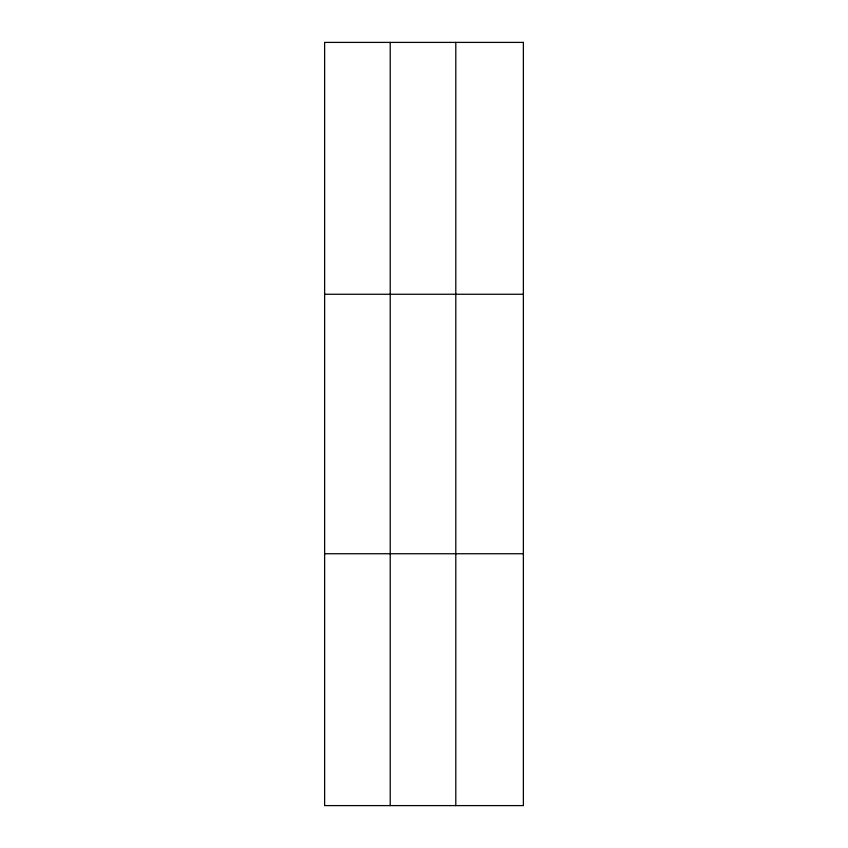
<?xml version="1.0" encoding="UTF-8"?>
<svg xmlns="http://www.w3.org/2000/svg" width="848" height="848" viewBox="0 0 848 848"><rect width="100%" height="100%" fill="white"/><g stroke="black" fill="none" stroke-linecap="round" stroke-linejoin="round"><path stroke-width="1.27" d="M390.218 42.4L390.218 805.6M455.8 42.4L455.8 805.6M324.625 294.256L523.375 294.256M324.625 553.744L523.375 553.744M523.375 42.4L523.375 805.6L324.625 805.6L324.625 42.4L523.375 42.4"/></g></svg>
